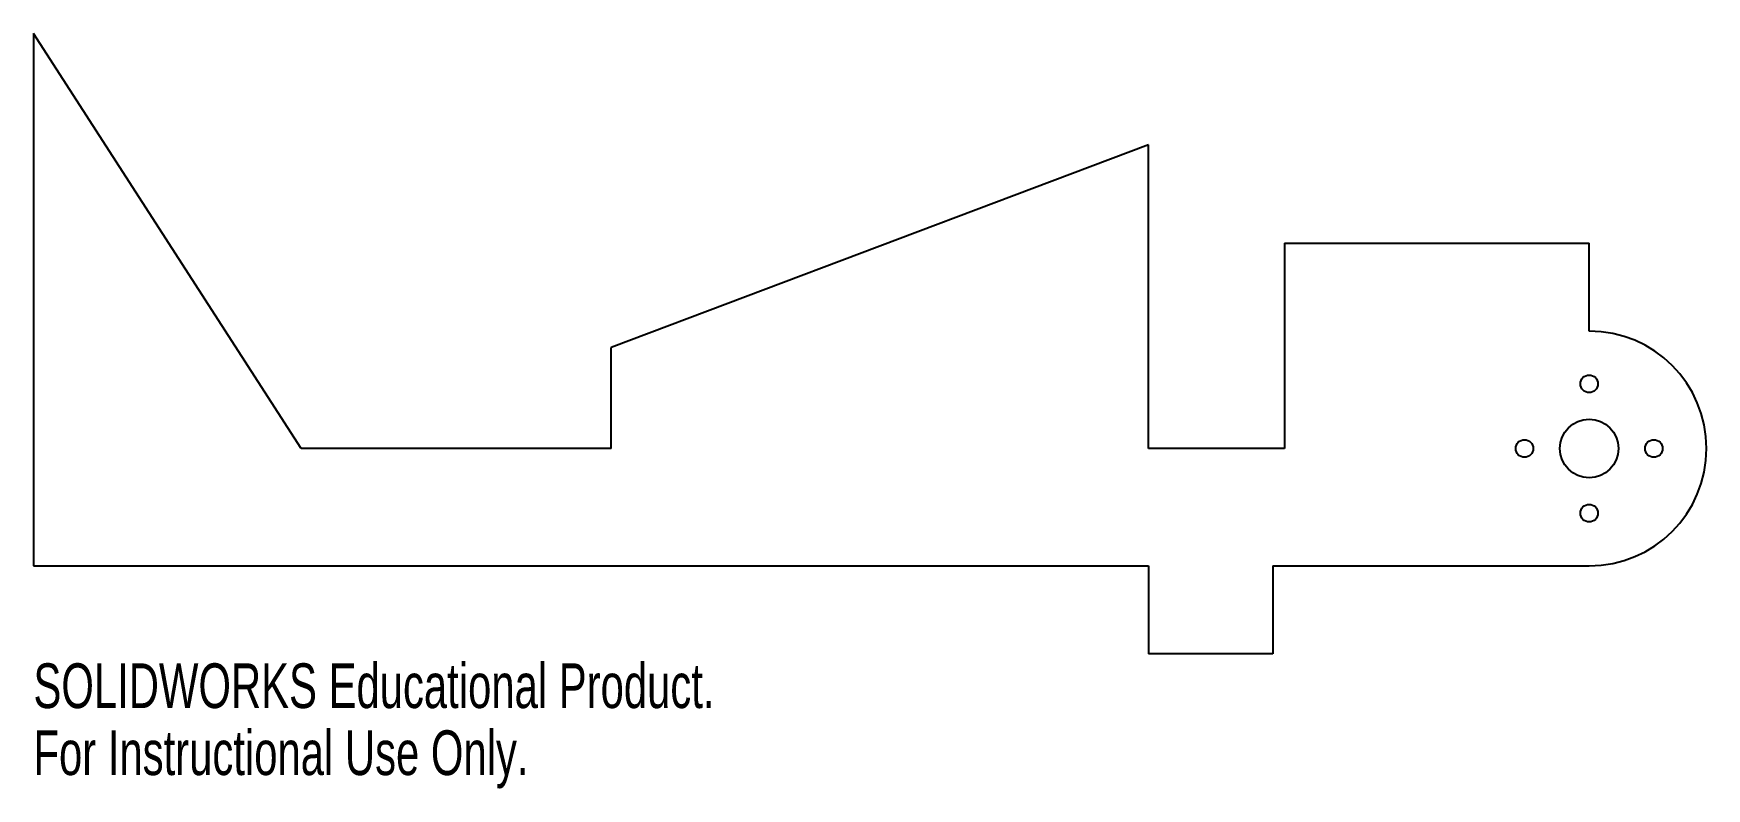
# Model space of a CAD drawing. Header units: inches. Extents: x -2.38 to 4.75, y -2.83 to 0.39.
import ezdxf

# ---------------------------------------------------------------- set-up
doc = ezdxf.new("R2010")
doc.units = ezdxf.units.IN
doc.header["$MEASUREMENT"] = 0
doc.styles.add('SLDTEXTSTYLE0', font='TXT', dxfattribs={"width": 0.7})

msp = doc.modelspace()

# ---------------------------------------------------------------- linework, layer by layer
at = {"color": 7, "linetype": 'Continuous', "lineweight": 25}
for p, q in [((-1.2343, -1.3803), (-2.375, 0.3874)), ((-2.375, 0.3874), (-2.375, -1.8803)), ((2.375, -0.0867), (0.0859, -0.9501)), ((2.375, -1.3803), (2.375, -0.0867)), ((2.9537, -0.5053), (4.2514, -0.5053)), ((2.9537, -0.5053), (2.9537, -1.3803)), ((4.2514, -0.8803), (4.2514, -0.5053)), ((0.0859, -1.3803), (0.0859, -0.9501)), ((0.0859, -1.3803), (-1.2343, -1.3803)), ((2.9537, -1.3803), (2.375, -1.3803)), ((-2.375, -1.8803), (2.375, -1.8803)), ((2.375, -1.8803), (2.375, -2.2553)), ((2.9037, -1.8803), (2.9037, -2.2553)), ((2.9037, -1.8803), (4.2514, -1.8803)), ((2.9037, -2.2553), (2.375, -2.2553))]:
    msp.add_line(p, q, dxfattribs=at)
for centre, radius in [((4.2514, -1.1047), 0.0374), ((4.2514, -1.3803), 0.125), ((3.9758, -1.3803), 0.0374), ((4.527, -1.3803), 0.0374), ((4.2514, -1.6559), 0.0374)]:
    msp.add_circle(centre, radius, dxfattribs=at)
msp.add_arc((4.2514, -1.3803), 0.5, 270, 90, dxfattribs=at)

# ---------------------------------------------------------------- texts
at = {"color": 7, "linetype": 'Continuous', "char_height": 0.1903, "attachment_point": 1, "style": 'SLDTEXTSTYLE0'}
for s, insert in [('SOLIDWORKS Educational Product.', (-2.375, -2.2955)), ('For Instructional Use Only.', (-2.375, -2.5809))]:
    msp.add_mtext(s, dxfattribs=dict(at, insert=insert))

doc.saveas('drawing.dxf')
